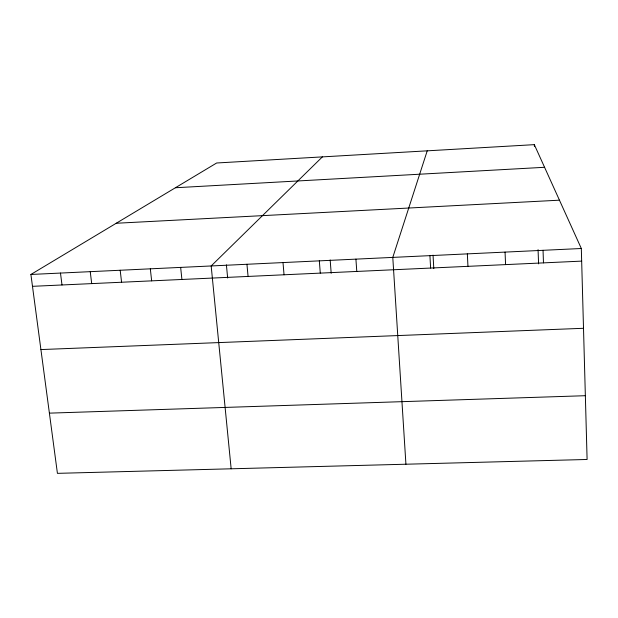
<?xml version="1.0" encoding="UTF-8"?>
<svg xmlns="http://www.w3.org/2000/svg" width="618" height="618" viewBox="0 0 618 618"><rect width="100%" height="100%" fill="white"/><g stroke="black" fill="none" stroke-linecap="round" stroke-linejoin="round"><path stroke-width="0.93" d="M427.223 150.831L392.785 257.397L405.926 464.218M322.387 156.887L211.171 265.964L231.155 468.799M30.9 274.462L216.663 162.99L534.323 144.651L581.322 248.506L587.1 459.475L57.42 473.349L30.9 274.462L581.322 248.506M175.396 187.748L544.574 167.293M116.223 223.26L559.46 200.186M32.484 286.327L581.669 261.12M40.919 349.572L583.508 328.289M49.394 413.141L585.354 395.705M60.479 273.063L62.001 284.975M90.243 271.665L91.696 283.608M120.186 270.251L121.584 282.241M150.328 268.83L151.649 280.858M180.649 267.401L181.908 279.467M226.397 264.852L227.656 278.007M246.953 264.272L248.073 276.431M283.005 262.573L284.041 274.786M319.328 260.858L320.279 273.117M330.174 259.954L331.186 273.264M355.914 259.135L356.787 271.441M433.04 255.095L433.797 268.56M429.927 255.643L430.622 268.058M467.347 253.882L467.957 266.343M505.053 252.105L505.578 264.612M534.323 144.651L534.392 146.474M538.069 249.649L538.579 263.878M543.044 250.313L543.477 262.874"/></g></svg>
